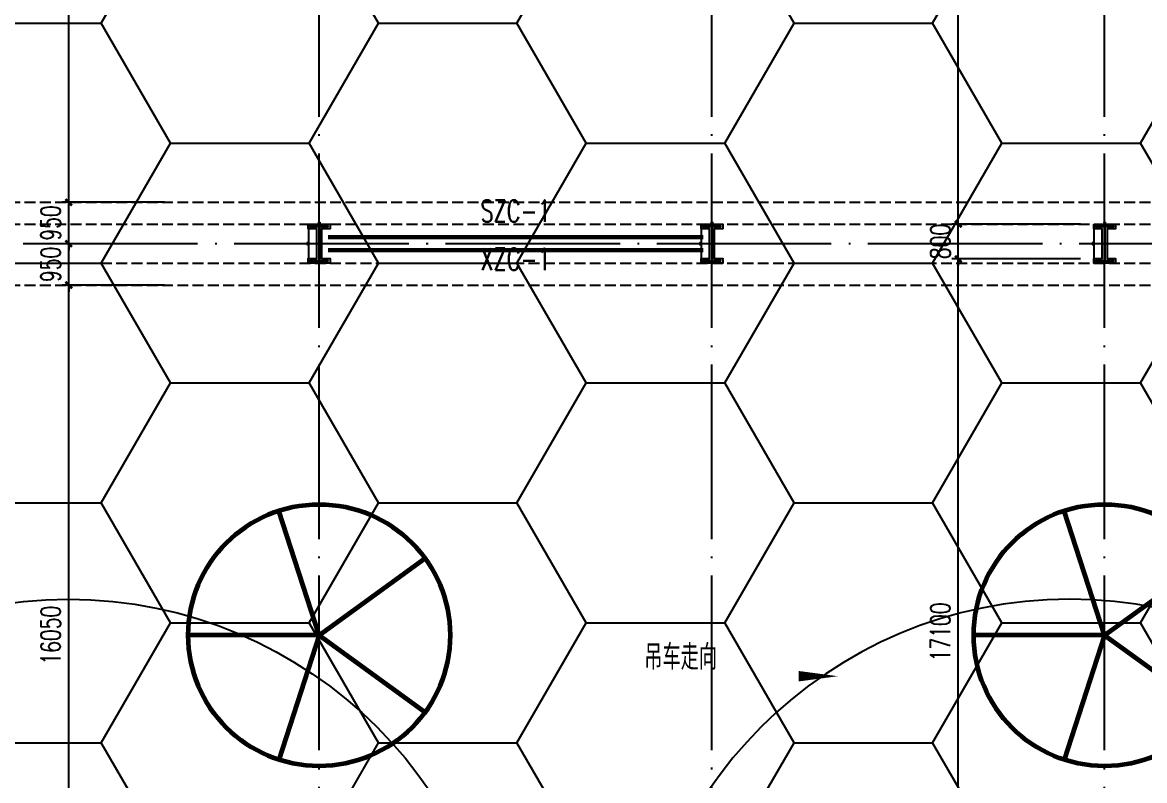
# Model space of a CAD drawing. Extents: x -821772 to -21949, y 506164 to 1049594.
# Drawn here: x -198654 to -172940, y 554563 to 571942 of the extents above; entities that cross this region are included whole.
import ezdxf
from ezdxf.enums import TextEntityAlignment as Align
from ezdxf.xclip import XClip

# ---------------------------------------------------------------- set-up
doc = ezdxf.new("R2010")
doc.units = 0
doc.header["$LTSCALE"] = 1000
doc.header["$MEASUREMENT"] = 0
doc.header["$XCLIPFRAME"] = 2
for name, pattern in [('10平面20250807_t3$0$CENTER', [2, 1.25, -0.25, 0.25, -0.25]), ('10平面20250807_t3$0$DASH', [0.35, 0.25, -0.1]), ('10平面20250807_t3$0$DOTE', [2.42, 2, -0.2, 0.02, -0.2])]:
    doc.linetypes.add(name, pattern=pattern)
doc.layers.get('Defpoints').update_dxf_attribs({"color": 210})
for name, color, linetype in [('10平面20250807_t3$0$A-AXIS-DOTE', 8, '10平面20250807_t3$0$DOTE'), ('10平面20250807_t3$0$A-AXIS-DP', 8, 'Continuous'), ('10平面20250807_t3$0$A-HATCH-2', 8, 'Continuous'), ('10平面20250807_t3$0$A-LIN-V', 8, 'Continuous'), ('10平面20250807_t3$0$A-WINDOW', 8, 'Continuous'), ('10平面20250807_t3$0$AS-COLN', 8, 'Continuous'), ('10平面20250807_t3$0$AS-WALL', 8, 'Continuous'), ('10平面20250807_t3$0$PUB_TEXT', 8, 'Continuous'), ('10平面20250807_t3$0$SB_ZF消火栓', 10, 'Continuous'), ('10平面20250807_t3$0$SB_ZF消火栓M', 10, 'Continuous'), ('10平面20250807_t3$0$建-箭头', 8, 'Continuous'), ('PUB_HATCH', 8, 'Continuous')]:
    doc.layers.add(name, color=color, linetype=linetype)
doc.layers.add('10平面20250807_t3$0$THIN', color=8, linetype='Continuous', lineweight=0)
doc.layers.add('10平面20250807_t3$0$柱间支撑', color=8, linetype='10平面20250807_t3$0$CENTER', lineweight=0)
doc.styles.add('10平面20250807_t3$0$_TCH_DIM_T3', font='SIMPLEX', dxfattribs={"width": 0.705882, "bigfont": 'GBCBIG'})
doc.styles.add('10平面20250807_t3$0$A-STANDARD', font='SIMPLEX', dxfattribs={"bigfont": 'GBCBIG'})
doc.styles.add('10平面20250807_t3$0$TSSD_Rein', font='tj-romans1.shx', dxfattribs={"width": 0.7, "bigfont": 'tj-hztxt.shx'})
doc.dimstyles.new('10平面20250807_t3$0$_TCH_ARCH&&10', dxfattribs={"dimtxt": 29.75, "dimasz": 10, "dimexe": 10, "dimexo": 10, "dimgap": 12.625, "dimtad": 1, "dimdec": 0, "dimzin": 0, "dimdsep": 46, "dimtxsty": '10平面20250807_t3$0$_TCH_DIM_T3', "dimblk": '10平面20250807_t3$0$_ArchTick', "dimcen": 0.09, "dimclrt": 7, "dimazin": 2, "dimtfac": 1, "dimtdec": 0, "dimtix": 1, "dimtmove": 2, "dimatfit": 3, "dimfxl": 0, "dimtolj": 1, "dimtzin": 0, "dimarcsym": 0})
doc.dimstyles.new('10平面20250807_t3$0$_TCH_ARCH&&150', dxfattribs={"dimtxt": 446.25, "dimasz": 150, "dimexe": 150, "dimexo": 150, "dimgap": 189.375, "dimtad": 1, "dimdec": 0, "dimzin": 0, "dimdsep": 46, "dimtxsty": '10平面20250807_t3$0$_TCH_DIM_T3', "dimblk": '10平面20250807_t3$0$_ArchTick', "dimcen": 0.09, "dimclrt": 7, "dimazin": 2, "dimtfac": 1, "dimtdec": 0, "dimtix": 1, "dimtmove": 2, "dimatfit": 3, "dimfxl": 0, "dimtolj": 1, "dimtzin": 0, "dimarcsym": 0})

# ---------------------------------------------------------------- blocks, each defined once
blk = doc.blocks.new('10平面20250807_t3$0$dote')
at = {"layer": '10平面20250807_t3$0$A-AXIS-DOTE', "ltscale": 2}
for p, q in [((28882.2, -264080), (28882.2, -167560.7)), ((37882.2, -264080), (37882.2, -167560.7)), ((46882.2, -264080), (46882.2, -167560.7)), ((98696.4, -237950), (-97273.6, -237950))]:
    blk.add_line(p, q, dxfattribs=at)
blk = doc.blocks.new('10平面20250807_t3$0$_ArchTick')
at = {"color": 0, "linetype": 'ByBlock', "const_width": 0.4}
blk.add_lwpolyline([(-0.5, -0.5), (0.5, 0.5)], dxfattribs=at)
blk = doc.blocks.new('*D10505')
at = {"layer": '10平面20250807_t3$0$A-WINDOW', "color": 0, "lineweight": -2}
for p, q in [((-174404, 584420), (-177359, 584420)), ((-177209, 567320), (-177209, 584420)), ((-174404, 567320), (-177359, 567320))]:
    blk.add_line(p, q, dxfattribs=at)
at = {"layer": 'Defpoints', "color": 0}
for p in [(-177209, 584420), (-174254, 584420), (-174254, 567320)]:
    blk.add_point(p, dxfattribs=at)
at = {"layer": '10平面20250807_t3$0$A-WINDOW', "color": 0, "lineweight": -2, "xscale": 150, "yscale": 150, "zscale": 150}
for p, rotation in [((-177209, 584420), 90), ((-177209, 567320), 270)]:
    blk.add_blockref('10平面20250807_t3$0$_ArchTick', p, dxfattribs=dict(at, rotation=rotation))
at = {"layer": '10平面20250807_t3$0$A-WINDOW', "color": 7, "insert": (-177621, 575870), "char_height": 446.2, "attachment_point": 5, "rotation": 90, "style": '10平面20250807_t3$0$_TCH_DIM_T3'}
blk.add_mtext('\\A1;17100', dxfattribs=at)
blk = doc.blocks.new('*D10506')
at = {"layer": '10平面20250807_t3$0$A-WINDOW', "color": 0, "lineweight": -2}
for p, q in [((-174404, 567320), (-177359, 567320)), ((-177209, 567320), (-177209, 567470)), ((-177209, 566520), (-177209, 567320)), ((-174404, 566520), (-177359, 566520)), ((-177209, 566520), (-177209, 566370))]:
    blk.add_line(p, q, dxfattribs=at)
at = {"layer": 'Defpoints', "color": 0}
for p in [(-177209, 567320), (-174254, 567320), (-174254, 566520)]:
    blk.add_point(p, dxfattribs=at)
at = {"layer": '10平面20250807_t3$0$A-WINDOW', "color": 0, "lineweight": -2, "xscale": 150, "yscale": 150, "zscale": 150}
for p, rotation in [((-177209, 567320), 270), ((-177209, 566520), 90)]:
    blk.add_blockref('10平面20250807_t3$0$_ArchTick', p, dxfattribs=dict(at, rotation=rotation))
at = {"layer": '10平面20250807_t3$0$A-WINDOW', "color": 7, "insert": (-177621, 566920), "char_height": 446.2, "attachment_point": 5, "rotation": 90, "style": '10平面20250807_t3$0$_TCH_DIM_T3'}
blk.add_mtext('\\A1;800', dxfattribs=at)
blk = doc.blocks.new('*D10507')
at = {"layer": '10平面20250807_t3$0$A-WINDOW', "color": 0, "lineweight": -2}
for p, q in [((-174404, 566520), (-177359, 566520)), ((-177209, 549420), (-177209, 566520)), ((-174404, 549420), (-177359, 549420))]:
    blk.add_line(p, q, dxfattribs=at)
at = {"layer": 'Defpoints', "color": 0}
for p in [(-177209, 566520), (-174254, 566520), (-174254, 549420)]:
    blk.add_point(p, dxfattribs=at)
at = {"layer": '10平面20250807_t3$0$A-WINDOW', "color": 0, "lineweight": -2, "xscale": 150, "yscale": 150, "zscale": 150}
for p, rotation in [((-177209, 566520), 90), ((-177209, 549420), 270)]:
    blk.add_blockref('10平面20250807_t3$0$_ArchTick', p, dxfattribs=dict(at, rotation=rotation))
at = {"layer": '10平面20250807_t3$0$A-WINDOW', "color": 7, "insert": (-177621, 557970), "char_height": 446.2, "attachment_point": 5, "rotation": 90, "style": '10平面20250807_t3$0$_TCH_DIM_T3'}
blk.add_mtext('\\A1;17100', dxfattribs=at)
blk = doc.blocks.new('*D10515')
at = {"layer": '10平面20250807_t3$0$A-WINDOW', "color": 0, "lineweight": -2}
for p, q in [((-195400, 583870), (-197744, 583870)), ((-197594, 567820), (-197594, 583870)), ((-195400, 567820), (-197744, 567820))]:
    blk.add_line(p, q, dxfattribs=at)
at = {"layer": 'Defpoints', "color": 0}
for p in [(-197594, 583870), (-195250, 583870), (-195250, 567820)]:
    blk.add_point(p, dxfattribs=at)
at = {"layer": '10平面20250807_t3$0$A-WINDOW', "color": 0, "lineweight": -2, "xscale": 150, "yscale": 150, "zscale": 150}
for p, rotation in [((-197594, 583870), 90), ((-197594, 567820), 270)]:
    blk.add_blockref('10平面20250807_t3$0$_ArchTick', p, dxfattribs=dict(at, rotation=rotation))
at = {"layer": '10平面20250807_t3$0$A-WINDOW', "color": 7, "insert": (-198006, 575845), "char_height": 446.2, "attachment_point": 5, "rotation": 90, "style": '10平面20250807_t3$0$_TCH_DIM_T3'}
blk.add_mtext('\\A1;16050', dxfattribs=at)
blk = doc.blocks.new('*D10516')
at = {"layer": '10平面20250807_t3$0$A-WINDOW', "color": 0, "lineweight": -2}
for p, q in [((-195400, 567820), (-197744, 567820)), ((-197594, 567820), (-197594, 567970)), ((-197594, 566870), (-197594, 567820)), ((-195400, 566870), (-197744, 566870)), ((-197594, 566870), (-197594, 566720))]:
    blk.add_line(p, q, dxfattribs=at)
at = {"layer": 'Defpoints', "color": 0}
for p in [(-197594, 567820), (-195250, 567820), (-195250, 566870)]:
    blk.add_point(p, dxfattribs=at)
at = {"layer": '10平面20250807_t3$0$A-WINDOW', "color": 0, "lineweight": -2, "xscale": 150, "yscale": 150, "zscale": 150}
for p, rotation in [((-197594, 567820), 270), ((-197594, 566870), 90)]:
    blk.add_blockref('10平面20250807_t3$0$_ArchTick', p, dxfattribs=dict(at, rotation=rotation))
at = {"layer": '10平面20250807_t3$0$A-WINDOW', "color": 7, "insert": (-198006, 567345), "char_height": 446.2, "attachment_point": 5, "rotation": 90, "style": '10平面20250807_t3$0$_TCH_DIM_T3'}
blk.add_mtext('\\A1;950', dxfattribs=at)
blk = doc.blocks.new('*D10517')
at = {"layer": '10平面20250807_t3$0$A-WINDOW', "color": 0, "lineweight": -2}
for p, q in [((-197594, 566870), (-197594, 567020)), ((-195400, 566870), (-197744, 566870)), ((-197594, 565920), (-197594, 566870)), ((-195400, 565920), (-197744, 565920)), ((-197594, 565920), (-197594, 565770))]:
    blk.add_line(p, q, dxfattribs=at)
at = {"layer": 'Defpoints', "color": 0}
for p in [(-197594, 566870), (-195250, 566870), (-195250, 565920)]:
    blk.add_point(p, dxfattribs=at)
at = {"layer": '10平面20250807_t3$0$A-WINDOW', "color": 0, "lineweight": -2, "xscale": 150, "yscale": 150, "zscale": 150}
for p, rotation in [((-197594, 566870), 270), ((-197594, 565920), 90)]:
    blk.add_blockref('10平面20250807_t3$0$_ArchTick', p, dxfattribs=dict(at, rotation=rotation))
at = {"layer": '10平面20250807_t3$0$A-WINDOW', "color": 7, "insert": (-198006, 566395), "char_height": 446.2, "attachment_point": 5, "rotation": 90, "style": '10平面20250807_t3$0$_TCH_DIM_T3'}
blk.add_mtext('\\A1;950', dxfattribs=at)
blk = doc.blocks.new('*D10518')
at = {"layer": '10平面20250807_t3$0$A-WINDOW', "color": 0, "lineweight": -2}
for p, q in [((-195400, 565920), (-197744, 565920)), ((-197594, 549870), (-197594, 565920)), ((-195400, 549870), (-197744, 549870))]:
    blk.add_line(p, q, dxfattribs=at)
at = {"layer": 'Defpoints', "color": 0}
for p in [(-197594, 565920), (-195250, 565920), (-195250, 549870)]:
    blk.add_point(p, dxfattribs=at)
at = {"layer": '10平面20250807_t3$0$A-WINDOW', "color": 0, "lineweight": -2, "xscale": 150, "yscale": 150, "zscale": 150}
for p, rotation in [((-197594, 565920), 90), ((-197594, 549870), 270)]:
    blk.add_blockref('10平面20250807_t3$0$_ArchTick', p, dxfattribs=dict(at, rotation=rotation))
at = {"layer": '10平面20250807_t3$0$A-WINDOW', "color": 7, "insert": (-198006, 557895), "char_height": 446.2, "attachment_point": 5, "rotation": 90, "style": '10平面20250807_t3$0$_TCH_DIM_T3'}
blk.add_mtext('\\A1;16050', dxfattribs=at)
blk = doc.blocks.new('10平面20250807_t3$0$w4324324')
at = {"layer": '10平面20250807_t3$0$A-HATCH-2', "lineweight": 60}
for q in [(-1694760, 686605), (-1697614, 684532), (-1691907, 684532), (-1696524, 681178), (-1692997, 681178)]:
    blk.add_line((-1694760, 683605), q, dxfattribs=at)
blk.add_circle((-1694760, 683605), 3000, dxfattribs=at)
blk = doc.blocks.new('10平面20250807_t3$0$342343')
at = {"layer": '10平面20250807_t3$0$A-LIN-V'}
for p in [(1030710, -8444), (1030710, -26444)]:
    blk.add_blockref('10平面20250807_t3$0$w4324324', p, dxfattribs=at)
blk = doc.blocks.new('*D10492')
at = {"layer": '10平面20250807_t3$0$A-AXIS-DP', "color": 0, "lineweight": -2}
for p, q in [((-165054, 621030), (-165054, 621079)), ((-165054, 621069), (-164654, 621069)), ((-164654, 621030), (-164654, 621079))]:
    blk.add_line(p, q, dxfattribs=at)
at = {"layer": 'Defpoints', "color": 0}
for p in [(-165054, 621020), (-164654, 621069), (-164654, 621020)]:
    blk.add_point(p, dxfattribs=at)
at = {"layer": '10平面20250807_t3$0$A-AXIS-DP', "color": 0, "lineweight": -2, "xscale": 10, "yscale": 10, "zscale": 10, "rotation": 180}
blk.add_blockref('10平面20250807_t3$0$_ArchTick', (-165054, 621069), dxfattribs=at)
at = {"layer": '10平面20250807_t3$0$A-AXIS-DP', "color": 0, "lineweight": -2, "xscale": 10, "yscale": 10, "zscale": 10}
blk.add_blockref('10平面20250807_t3$0$_ArchTick', (-164654, 621069), dxfattribs=at)
at = {"layer": '10平面20250807_t3$0$A-AXIS-DP', "color": 7, "insert": (-164854, 621096), "char_height": 29.8, "attachment_point": 5, "style": '10平面20250807_t3$0$_TCH_DIM_T3'}
blk.add_mtext('\\A1;400', dxfattribs=at)
blk = doc.blocks.new('*D10493')
at = {"layer": '10平面20250807_t3$0$A-AXIS-DP', "color": 0, "lineweight": -2}
for p, q in [((-165064, 621020), (-165105, 621020)), ((-165095, 620220), (-165095, 621020)), ((-165064, 620220), (-165105, 620220))]:
    blk.add_line(p, q, dxfattribs=at)
at = {"layer": 'Defpoints', "color": 0}
for p in [(-165095, 621020), (-165054, 621020), (-165054, 620220)]:
    blk.add_point(p, dxfattribs=at)
at = {"layer": '10平面20250807_t3$0$A-AXIS-DP', "color": 0, "lineweight": -2, "xscale": 10, "yscale": 10, "zscale": 10}
for p, rotation in [((-165095, 621020), 90), ((-165095, 620220), 270)]:
    blk.add_blockref('10平面20250807_t3$0$_ArchTick', p, dxfattribs=dict(at, rotation=rotation))
at = {"layer": '10平面20250807_t3$0$A-AXIS-DP', "color": 7, "insert": (-165123, 620620), "char_height": 29.8, "attachment_point": 5, "rotation": 90, "style": '10平面20250807_t3$0$_TCH_DIM_T3'}
blk.add_mtext('\\A1;800', dxfattribs=at)
blk = doc.blocks.new('10平面20250807_t3$0$23124232432')
at = {"layer": '10平面20250807_t3$0$柱间支撑', "const_width": 100}
for points in [[(-183054, 567020), (-191654, 567020)], [(-183054, 566720), (-191654, 566720)]]:
    blk.add_lwpolyline(points, dxfattribs=at)
at = {"layer": '10平面20250807_t3$0$THIN', "style": '10平面20250807_t3$0$TSSD_Rein', "width": 0.7}
for s, p in [('SZC-1', (-187354, 567220)), ('XZC-1', (-187354, 566116))]:
    blk.add_text(s, height=500, dxfattribs=at).set_placement(p, align=Align.BOTTOM_CENTER)
blk = doc.blocks.new('10平面20250807_t3$0$A$C5D961328')
at = {"layer": '10平面20250807_t3$0$SB_ZF消火栓'}
blk.add_hatch(color=256, dxfattribs=at).paths.add_polyline_path([(0, 40), (700, 40), (700, 240)])
at = {"layer": '10平面20250807_t3$0$A-LIN-V', "ltscale": 500}
blk.add_circle((350, 40), 10001, dxfattribs=at)
at = {"layer": '10平面20250807_t3$0$SB_ZF消火栓'}
for p, q in [((700, 240), (0, 240)), ((0, 240), (0, 40)), ((700, 240), (0, 40)), ((0, 40), (700, 40)), ((700, 240), (700, 40))]:
    blk.add_line(p, q, dxfattribs=at)
at = {"layer": '10平面20250807_t3$0$SB_ZF消火栓', "color": 1}
blk.add_circle((140, 140), 32.5, dxfattribs=at)
blk = doc.blocks.new('10平面20250807_t3$0$we42342343234')
at = {"layer": '10平面20250807_t3$0$SB_ZF消火栓M'}
blk.add_blockref('10平面20250807_t3$0$A$C5D961328', (-197954, 548680), dxfattribs=at)
at = {"layer": '10平面20250807_t3$0$SB_ZF消火栓M', "xscale": -1}
blk.add_blockref('10平面20250807_t3$0$A$C5D961328', (-174304, 548680), dxfattribs=at)
blk = doc.blocks.new('10平面20250807_t3$0$234243242332')
at = {"layer": '10平面20250807_t3$0$SB_ZF消火栓'}
blk.add_blockref('10平面20250807_t3$0$we42342343234', (0, 0), dxfattribs=at)
blk = doc.blocks.new('10平面20250807_t3$0$4324324')
at = {"layer": '10平面20250807_t3$0$A-HATCH-2', "linetype": '10平面20250807_t3$0$DASH'}
for p, q in [((-313054.2, 567820), (-128854.2, 567820)), ((-313054.2, 567320), (-128854.2, 567320)), ((-313054.2, 566419.9), (-128854.2, 566419.9)), ((-313054.2, 565919.9), (-128854.2, 565919.9))]:
    blk.add_line(p, q, dxfattribs=at)
at = {"layer": '10平面20250807_t3$0$A-WINDOW'}
for p1, p2, distance, picture, middle in [((-174254.2, 567319.9), (-174254.2, 584419.9), 2954.7, '*D10505', (-177621.3, 575869.9)), ((-195250, 567820), (-195250, 583869.9), 2343.8, '*D10515', (-198006.2, 575845)), ((-195250, 566870), (-195250, 567820), 2343.8, '*D10516', (-198006.2, 567345)), ((-174254.2, 566519.9), (-174254.2, 567319.9), 2954.7, '*D10506', (-177621.3, 566919.9)), ((-195250, 565919.9), (-195250, 566870), 2343.8, '*D10517', (-198006.2, 566394.9)), ((-174254.2, 549420), (-174254.2, 566519.9), 2954.7, '*D10507', (-177621.3, 557970)), ((-195250, 549870), (-195250, 565919.9), 2343.8, '*D10518', (-198006.2, 557894.9))]:
    dim = blk.add_aligned_dim(p1=p1, p2=p2, distance=distance, dimstyle='10平面20250807_t3$0$_TCH_ARCH&&150', dxfattribs=at)
    dim.commit()
    dim.dimension.update_dxf_attribs({"geometry": picture, "text_midpoint": middle})
blk = doc.blocks.new('10平面20250807_t3$0$w42343243')
at = {"layer": '10平面20250807_t3$0$A-HATCH-2'}
blk.add_lwpolyline([(-165104.2, 621070), (-164604.2, 621070), (-164604.2, 620958), (-164800.2, 620958), (-164800.2, 620282), (-164604.2, 620282), (-164604.2, 620170), (-165104.2, 620170), (-165104.2, 620282), (-164908.2, 620282), (-164908.2, 620958), (-165104.2, 620958)], close=True, dxfattribs=at)
at = {"layer": '10平面20250807_t3$0$AS-COLN', "color": 3}
blk.add_lwpolyline([(-165054.2, 621020), (-164654.2, 621020), (-164654.2, 621008), (-164850.2, 621008), (-164850.2, 620232), (-164654.2, 620232), (-164654.2, 620220), (-165054.2, 620220), (-165054.2, 620232), (-164858.2, 620232), (-164858.2, 621008), (-165054.2, 621008)], close=True, dxfattribs=at)
at = {"layer": '10平面20250807_t3$0$A-AXIS-DP'}
for p1, p2, distance, picture, middle in [((-165054.2, 620220), (-165054.2, 621020), 41.2, '*D10493', (-165122.9, 620620)), ((-165054.2, 621020), (-164654.2, 621020), 48.8, '*D10492', (-164854.2, 621096.2))]:
    dim = blk.add_aligned_dim(p1=p1, p2=p2, distance=distance, dimstyle='10平面20250807_t3$0$_TCH_ARCH&&10', dxfattribs=at)
    dim.commit()
    dim.dimension.update_dxf_attribs({"geometry": picture, "text_midpoint": middle})
blk = doc.blocks.new('10平面20250807_t3$0$42343')
at = {"layer": '10平面20250807_t3$0$A-WINDOW'}
for p in [(-27000, -53750), (-18000, -53750), (-9000, -53750)]:
    blk.add_blockref('10平面20250807_t3$0$w42343243', p, dxfattribs=at)
blk = doc.blocks.new('10平面20250807_t3')
at = {"layer": '10平面20250807_t3$0$建-箭头'}
blk.add_lwpolyline([(-186866.4, 556955, 0, 0, 0), (-179966.4, 556955, 0, 240, 0), (-180866.4, 556955, 0, 0, 0)], format="xyseb", dxfattribs=at)
at = {"layer": '10平面20250807_t3$0$A-LIN-V', "rotation": 90}
blk.add_blockref('10平面20250807_t3$0$342343', (483306.5, 1221945), dxfattribs=at)
at = {"layer": '10平面20250807_t3$0$A-WINDOW'}
for name in ['10平面20250807_t3$0$42343', '10平面20250807_t3$0$4324324']:
    blk.add_blockref(name, (0, 0), dxfattribs=at)
at = {"layer": '10平面20250807_t3$0$AS-WALL'}
blk.add_blockref('10平面20250807_t3$0$dote', (-220736.4, 804820), dxfattribs=at)
at = {"layer": '10平面20250807_t3$0$SB_ZF消火栓', "linetype": 'Continuous'}
blk.add_blockref('10平面20250807_t3$0$234243242332', (0, 0), dxfattribs=at)
at = {"layer": '10平面20250807_t3$0$柱间支撑'}
blk.add_blockref('10平面20250807_t3$0$23124232432', (0, 0), dxfattribs=at)
at = {"layer": '10平面20250807_t3$0$PUB_TEXT', "style": '10平面20250807_t3$0$A-STANDARD'}
blk.add_text('吊车走向', height=578.72, dxfattribs=at).set_placement((-184404, 557101.9))

msp = doc.modelspace()

# ---------------------------------------------------------------- block references
at = {"ltscale": 100}
ref = msp.add_blockref('10平面20250807_t3', (0, 0), dxfattribs=at)
XClip(ref).set_block_clipping_path([(-386212.6353242097, 506163.79756496), (-21948.7593967821, 884998.2285294847)])

# ---------------------------------------------------------------- next in the draw order: hatches: boundary and pattern name
at = {"layer": 'PUB_HATCH', "ltscale": 5000}
h = msp.add_hatch(dxfattribs=at)
h.set_pattern_fill('HONEY', color=8, scale=2000)
h.set_pattern_definition([(0, (0, 0), (4762.5, 2749.63), [3175, -6350]), (120, (0, 0), (-4762.499, 2749.631), [3175, -6350]), (60, (0, 0), (0.0006, 5499.261), [-6350, 3175])])
h.paths.add_polyline_path([(-252854.2, 548219.9), (-252854.2, 548720), (-254254.2, 548720), (-254254.2, 548219.9), (-313754.2, 548219.9), (-313754.2, 567383.2), (-296221.3, 621420), (-254254.2, 621420), (-254254.2, 620920), (-252854.2, 620920), (-252854.2, 621420), (-200254.2, 621420), (-200254.2, 620920), (-198854.2, 620920), (-198854.2, 621420), (-146254.2, 621420), (-146254.2, 620920), (-144854.2, 620920), (-144854.2, 621420), (-128054.2, 621420), (-128054.2, 548219.9), (-144854.2, 548219.9), (-144854.2, 548720), (-146254.2, 548720), (-146254.2, 548219.9), (-198854.2, 548219.9), (-198854.2, 548720), (-200254.2, 548720), (-200254.2, 548219.9)])

doc.saveas('drawing.dxf')
